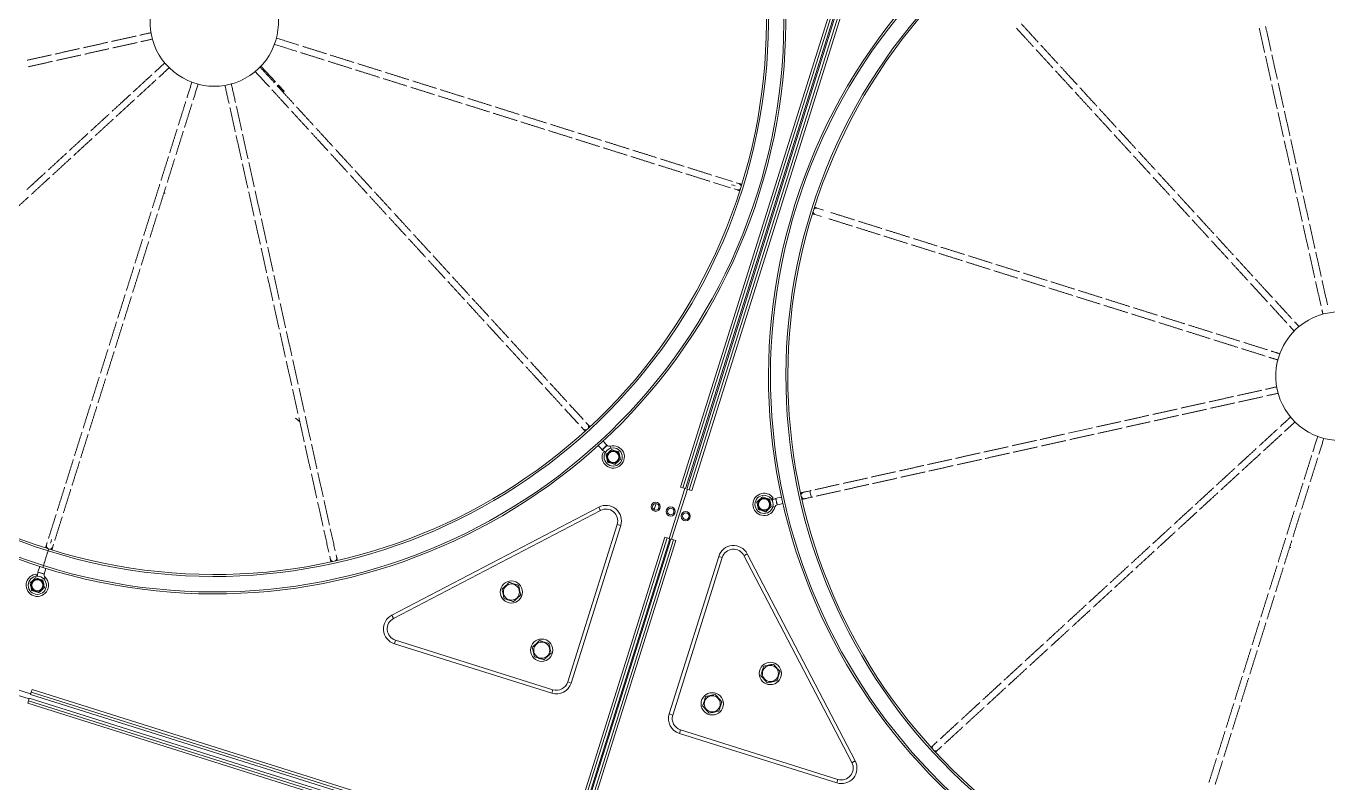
# Model space of a CAD drawing. Header units: metres. Extents: x -17822 to 152406, y -4219 to 19791.
# Drawn here: x 116850.9 to 116950.2, y 6472.7 to 6530.3 of the extents above; entities that cross this region are included whole.
import ezdxf

# ---------------------------------------------------------------- set-up
doc = ezdxf.new("R2010")
doc.units = ezdxf.units.M
doc.header["$LTSCALE"] = 100
doc.header["$MEASUREMENT"] = 0
doc.layers.get('0').update_dxf_attribs({"color": 9, "lineweight": 9})
doc.layers.add('Chiller', color=32, linetype='Continuous', lineweight=9)

# ---------------------------------------------------------------- blocks, each defined once
blk = doc.blocks.new('Chiller')
at = {"layer": 'Chiller', "linetype": 'Continuous'}
for p, q in [((301.107, 106.714), (287.462, 63.308)), ((301.298, 106.654), (287.653, 63.248)), ((301.489, 106.594), (287.844, 63.188)), ((287.939, 63.158), (301.584, 106.564)), ((288.13, 63.098), (301.775, 106.504)), ((288.321, 63.038), (301.965, 106.444)), ((255.451, 95.371), (256.57, 94.189)), ((256.497, 94.121), (256.441, 94.18)), ((257.102, 93.482), (256.706, 93.9)), ((256.779, 93.969), (257.243, 93.478)), ((257.159, 93.398), (257.243, 93.478)), ((291.926, 86.434), (291.712, 86.501)), ((291.495, 86.307), (291.352, 86.352)), ((291.495, 86.307), (291.638, 86.262)), ((291.562, 86.024), (291.776, 85.957)), ((298.362, 84.411), (297.892, 84.558)), ((297.742, 84.081), (298.212, 83.934)), ((282.108, 66.42), (282.15, 66.269)), ((287.793, 63.204), (286.593, 59.388)), ((287.99, 63.142), (286.791, 59.326)), ((287.653, 63.248), (287.462, 63.308)), ((287.653, 63.248), (287.844, 63.188)), ((288.13, 63.098), (287.939, 63.158)), ((288.13, 63.098), (288.321, 63.038)), ((281.23, 61.779), (265.449, 53.546)), ((285.6, 62.053), (285.453, 61.586)), ((265.58, 53.296), (281.361, 61.528)), ((288.103, 61.01), (288.029, 60.776)), ((288.176, 61.244), (288.103, 61.01)), ((282.636, 60.46), (278.862, 48.453)), ((279.131, 48.369), (282.906, 60.375)), ((282.636, 60.46), (282.906, 60.375)), ((239.176, 59.092), (239.113, 58.892)), ((239.28, 58.59), (239.235, 58.447)), ((239.415, 59.019), (239.46, 59.162)), ((239.46, 59.162), (239.505, 59.305)), ((239.589, 58.742), (239.653, 58.945)), ((286.263, 59.492), (279.98, 39.506)), ((286.453, 59.432), (280.171, 39.446)), ((286.644, 59.372), (280.362, 39.386)), ((280.457, 39.356), (286.74, 59.342)), ((280.648, 39.296), (286.93, 59.282)), ((280.839, 39.236), (287.121, 59.222)), ((286.263, 59.492), (286.453, 59.432)), ((286.453, 59.432), (286.644, 59.372)), ((286.93, 59.282), (286.74, 59.342)), ((287.121, 59.222), (286.93, 59.282)), ((238.957, 57.564), (239.002, 57.707)), ((239.015, 57.749), (239.002, 57.707)), ((239.015, 57.749), (239.06, 57.892)), ((239.073, 57.934), (239.06, 57.892)), ((239.073, 57.934), (239.118, 58.077)), ((239.132, 58.119), (239.118, 58.077)), ((239.132, 58.119), (239.177, 58.262)), ((239.19, 58.304), (239.177, 58.262)), ((239.19, 58.304), (239.235, 58.447)), ((290.379, 58.026), (286.605, 46.019)), ((290.649, 57.941), (286.875, 45.934)), ((290.649, 57.941), (290.379, 58.026)), ((300.538, 42.306), (292.306, 58.087)), ((300.789, 42.437), (292.557, 58.218)), ((238.598, 57.256), (238.46, 56.815)), ((238.937, 56.665), (238.46, 56.815)), ((238.942, 56.683), (238.465, 56.833)), ((238.837, 57.18), (238.882, 57.323)), ((238.899, 57.379), (238.882, 57.323)), ((238.899, 57.379), (238.944, 57.522)), ((238.937, 56.665), (239.075, 57.106)), ((238.957, 57.564), (238.944, 57.522)), ((265.642, 51.369), (265.727, 51.639)), ((277.733, 47.865), (265.727, 51.639)), ((265.642, 51.369), (277.648, 47.595)), ((234.089, 48.747), (237.905, 47.548)), ((237.783, 47.159), (233.967, 48.359)), ((237.949, 47.687), (237.889, 47.497)), ((238.009, 47.878), (237.949, 47.687)), ((275.583, 35.857), (237.949, 47.687)), ((238.009, 47.878), (275.643, 36.048)), ((277.648, 47.595), (277.733, 47.865)), ((278.862, 48.453), (279.131, 48.369)), ((237.739, 47.02), (237.679, 46.829)), ((275.313, 34.998), (237.679, 46.829)), ((237.739, 47.02), (237.799, 47.21)), ((237.739, 47.02), (275.373, 35.189)), ((237.799, 47.21), (275.433, 35.38)), ((275.523, 35.666), (237.889, 47.497)), ((286.875, 45.934), (286.605, 46.019)), ((287.379, 44.536), (287.464, 44.806)), ((287.464, 44.806), (299.47, 41.032)), ((287.379, 44.536), (299.385, 40.762)), ((281.507, 42.695), (281.411, 42.725)), ((281.441, 42.821), (281.537, 42.791)), ((281.486, 42.964), (281.582, 42.934)), ((281.531, 43.107), (281.627, 43.077)), ((281.417, 42.409), (281.321, 42.439)), ((299.385, 40.762), (299.47, 41.032))]:
    blk.add_line(p, q, dxfattribs=at)
at = {"layer": 'Chiller', "linetype": 'Continuous', "flags": 128}
for points in [[(279.885, 67.9), (279.913, 67.87), (279.955, 67.824), (279.989, 67.787), (280.014, 67.76), (280.029, 67.744)], [(280.397, 68.082), (280.382, 68.098), (280.357, 68.125), (280.323, 68.162), (280.282, 68.208), (280.253, 68.239)], [(281.869, 66.478), (281.752, 66.606), (281.638, 66.73), (281.557, 66.818)], [(281.188, 66.48), (281.27, 66.392), (281.384, 66.268), (281.501, 66.14)], [(281.857, 66.492), (281.843, 66.479), (281.803, 66.442), (281.743, 66.388), (281.672, 66.323), (281.602, 66.258), (281.542, 66.203), (281.502, 66.167), (281.488, 66.154)], [(281.869, 66.478), (281.855, 66.465), (281.815, 66.428), (281.756, 66.374), (281.685, 66.309), (281.615, 66.244), (281.555, 66.189), (281.515, 66.153), (281.501, 66.14), (281.501, 66.14)], [(281.561, 65.953), (281.579, 65.945), (281.628, 65.923), (281.702, 65.889), (281.704, 65.888)], [(297.327, 63.018), (297.242, 62.999), (297.16, 62.981), (297.083, 62.964), (297.013, 62.948), (296.953, 62.935), (296.904, 62.924), (296.868, 62.916), (296.846, 62.911)], [(297.435, 62.53), (297.431, 62.548), (297.42, 62.601), (297.402, 62.68), (297.381, 62.774), (297.36, 62.867), (297.343, 62.946), (297.331, 62.999), (297.327, 63.018), (297.327, 63.018)], [(281.361, 61.528), (281.34, 61.569), (281.319, 61.608), (281.299, 61.646), (281.281, 61.681), (281.265, 61.713), (281.25, 61.74), (281.239, 61.762), (281.23, 61.779)], [(294.661, 61.772), (294.642, 61.777), (294.59, 61.791), (294.511, 61.811), (294.509, 61.812)], [(295.172, 62.538), (295.055, 62.512), (294.891, 62.476), (294.721, 62.438)], [(294.83, 61.95), (294.826, 61.968), (294.814, 62.021), (294.796, 62.1), (294.776, 62.194), (294.755, 62.287), (294.737, 62.366), (294.725, 62.419), (294.721, 62.438), (294.721, 62.438)], [(294.848, 61.954), (294.844, 61.973), (294.832, 62.025), (294.815, 62.105), (294.794, 62.198), (294.773, 62.291), (294.756, 62.371), (294.744, 62.423), (294.74, 62.442), (294.74, 62.442)], [(294.83, 61.95), (294.999, 61.988), (295.164, 62.024), (295.281, 62.05)], [(296.955, 62.423), (296.977, 62.428), (297.013, 62.436), (297.062, 62.447), (297.122, 62.46), (297.191, 62.476), (297.269, 62.493), (297.351, 62.511), (297.435, 62.53)], [(260.71, 58.044), (260.722, 57.992), (260.735, 57.932), (260.746, 57.884), (260.754, 57.848), (260.759, 57.826)], [(261.247, 57.934), (261.242, 57.956), (261.234, 57.992), (261.223, 58.041), (261.21, 58.101), (261.198, 58.152)], [(292.306, 58.087), (292.347, 58.109), (292.386, 58.129), (292.424, 58.149), (292.459, 58.167), (292.491, 58.184), (292.518, 58.198), (292.54, 58.209), (292.557, 58.218)], [(238.328, 56.67), (238.33, 56.651), (238.335, 56.597), (238.343, 56.516)], [(265.449, 53.546), (265.458, 53.53), (265.47, 53.508), (265.484, 53.481), (265.5, 53.449), (265.518, 53.414), (265.538, 53.376), (265.559, 53.336), (265.58, 53.296)], [(307.048, 43.909), (307.045, 43.906), (306.983, 43.849), (306.925, 43.795), (306.872, 43.747), (306.827, 43.705), (306.79, 43.672), (306.763, 43.647), (306.746, 43.631)], [(307.084, 43.263), (307.101, 43.278), (307.128, 43.303), (307.165, 43.337), (307.21, 43.379), (307.263, 43.427), (307.321, 43.48), (307.383, 43.537), (307.386, 43.54)], [(300.789, 42.437), (300.772, 42.429), (300.75, 42.417), (300.723, 42.403), (300.692, 42.387), (300.657, 42.368), (300.619, 42.348), (300.579, 42.328), (300.538, 42.306)]]:
    blk.add_lwpolyline(points, dxfattribs=at)
at = {"layer": 'Chiller', "linetype": 'Continuous'}
for centre, radius in [((282.335, 65.601), 0.693), ((282.335, 65.601), 0.477), ((282.335, 65.601), 0.425), ((293.838, 61.985), 0.693), ((285.574, 61.805), 0.35), ((285.574, 61.805), 0.25), ((286.719, 61.445), 0.35), ((286.719, 61.445), 0.25), ((293.838, 61.985), 0.477), ((293.838, 61.985), 0.425), ((287.864, 61.085), 0.35), ((287.864, 61.085), 0.25), ((238.41, 55.823), 0.693), ((238.41, 55.823), 0.477), ((238.41, 55.823), 0.425), ((274.568, 55.308), 0.85), ((274.568, 55.308), 0.612), ((276.88, 50.875), 0.85), ((276.88, 50.875), 0.612), ((294.319, 49.1), 0.85), ((294.319, 49.1), 0.612), ((289.886, 46.787), 0.85), ((289.886, 46.787), 0.612)]:
    blk.add_circle(centre, radius, dxfattribs=at)
for centre, radius, start, end in [((251.905, 98.752), 43.578, 72.54925, 252.54925), ((251.905, 98.752), 43.428, 72.54925, 252.54925), ((251.905, 98.752), 42.25, 72.54925, 252.54925), ((251.905, 98.752), 42.1, 72.54925, 252.54925), ((251.905, 98.752), 43.578, 252.54925, 72.54925), ((251.905, 98.752), 43.428, 252.54925, 72.54925), ((251.905, 98.752), 42.25, 252.54925, 72.54925), ((251.905, 98.752), 42.1, 252.54925, 72.54925), ((337.763, 71.763), 43.578, 72.54925, 252.54925), ((337.763, 71.763), 43.428, 72.54925, 252.54925), ((337.763, 71.763), 42.25, 72.54925, 252.54925), ((337.763, 71.763), 42.1, 72.54925, 252.54925), ((337.763, 71.763), 43.578, 252.54925, 72.54925), ((337.763, 71.763), 43.428, 252.54925, 72.54925), ((337.763, 71.763), 42.25, 252.54925, 72.54925), ((337.763, 71.763), 42.1, 252.54925, 72.54925), ((251.905, 98.752), 4.9, 162.54925, 36.71004), ((257.175, 93.551), 0.1, 223.43925, 313.43925), ((291.851, 86.199), 0.246, 4.71365, 72.32838), ((291.848, 86.192), 0.246, 252.77012, 320.38486), ((297.819, 84.323), 0.246, 72.77805, 140.37694), ((297.817, 84.316), 0.246, 184.72157, 252.32046), ((337.763, 71.763), 4.9, 47.14917, 162.54925), ((337.763, 71.763), 4.9, 162.54925, 36.71004), ((280.21, 67.912), 0.247, 222.91122, 297.94632), ((280.214, 67.916), 0.247, 327.13852, 42.19665), ((282.335, 65.601), 0.85, 155.51356, 222.54925), ((282.041, 66.661), 0.75, 222.54925, 247.06998), ((282.335, 65.601), 0.85, 222.54925, 105.51356), ((282.041, 66.661), 0.25, 222.54925, 285.51356), ((293.838, 61.985), 0.85, 35.51356, 345.51356), ((296.901, 62.67), 0.247, 102.8916, 177.97025), ((281.777, 60.73), 1.183, 342.54925, 117.54925), ((281.777, 60.73), 0.9, 342.54925, 117.54925), ((252.42, 121.346), 72.378, 305.45342, 305.5777), ((294.903, 61.71), 0.75, 102.54925, 127.06644), ((294.903, 61.71), 0.25, 102.54925, 165.51356), ((296.903, 62.664), 0.247, 207.13307, 282.2064), ((239.349, 58.819), 0.247, 162.90533, 237.95237), ((239.354, 58.818), 0.247, 267.15795, 342.18136), ((291.508, 57.671), 1.183, 27.54925, 162.54925), ((260.999, 57.88), 0.246, 192.77752, 260.37725), ((261.006, 57.882), 0.246, 304.73142, 12.32198), ((291.508, 57.671), 0.9, 27.54925, 162.54925), ((238.41, 55.823), 0.85, 95.51356, 162.54925), ((239.181, 56.608), 0.75, 162.54925, 187.06825), ((239.181, 56.608), 0.25, 162.54925, 225.51356), ((238.41, 55.823), 0.85, 162.54925, 45.51356), ((280.597, 15.481), 58.367, 135.44588, 135.59999), ((265.997, 52.498), 1.183, 117.54925, 252.54925), ((265.997, 52.498), 0.9, 117.54925, 252.54925), ((278.003, 48.723), 1.183, 252.54925, 342.54925), ((278.003, 48.723), 0.9, 252.54925, 342.54925), ((287.734, 45.664), 1.183, 162.54925, 252.54925), ((287.734, 45.664), 0.9, 162.54925, 252.54925), ((306.913, 43.451), 0.246, 132.75617, 200.38744), ((306.918, 43.445), 0.246, 244.72651, 312.31573), ((299.74, 41.89), 1.183, 252.54925, 27.54925), ((299.74, 41.89), 0.9, 252.54925, 27.54925)]:
    blk.add_arc(centre, radius, start, end, dxfattribs=at)
for points in [[(314.752, 97.201), (313.467, 98.6)], [(332.506, 96.53), (332.091, 98.394)], [(245.942, 97.681), (244.081, 97.267)], [(247.074, 97.933), (246.231, 97.745)], [(246.319, 97.253), (247.182, 97.445)], [(258.367, 96.983), (256.648, 97.523)], [(313.093, 98.268), (314.376, 96.871)], [(331.603, 98.285), (332.014, 96.436)], [(241.63, 96.721), (239.779, 96.309)], [(243.785, 97.201), (241.923, 96.787)], [(242.025, 96.297), (243.878, 96.709)], [(244.168, 96.774), (246.019, 97.186)], [(256.498, 97.046), (258.199, 96.512)], [(258.489, 96.421), (260.3, 95.851)], [(260.474, 96.321), (258.657, 96.892)], [(314.579, 96.65), (315.866, 95.248)], [(316.239, 95.581), (314.95, 96.985)], [(239.484, 96.244), (237.631, 95.831)], [(237.726, 95.34), (239.583, 95.753)], [(239.878, 95.819), (241.727, 96.231)], [(248.131, 95.627), (247.358, 94.918)], [(260.584, 95.762), (262.405, 95.189)], [(262.564, 95.664), (260.754, 96.233)], [(264.66, 95.005), (262.846, 95.575)], [(317.724, 93.963), (316.441, 95.361)], [(332.08, 96.139), (332.494, 94.282)], [(332.984, 94.383), (332.57, 96.241)], [(247.141, 94.719), (245.733, 93.427)], [(246.062, 93.05), (247.455, 94.329)], [(247.679, 94.534), (248.469, 95.259)], [(255.03, 94.978), (256.109, 93.803)], [(256.496, 94.12), (255.398, 95.316)], [(262.684, 95.102), (264.509, 94.528)], [(264.791, 94.439), (266.599, 93.871)], [(266.756, 94.346), (264.949, 94.914)], [(316.062, 95.034), (317.355, 93.626)], [(250.199, 94.159), (249.829, 92.982)], [(250.298, 92.806), (250.676, 94.009)], [(252.724, 93.921), (253.032, 92.541)], [(253.526, 92.62), (253.212, 94.03)], [(256.309, 93.585), (257.598, 92.181)], [(257.987, 92.496), (256.702, 93.896)], [(266.89, 93.78), (268.703, 93.21)], [(268.859, 93.685), (267.044, 94.255)], [(270.959, 93.025), (269.142, 93.596)], [(317.554, 93.408), (318.838, 92.01)], [(319.212, 92.342), (317.93, 93.739)], [(332.558, 93.992), (332.97, 92.141)], [(333.462, 92.235), (333.047, 94.099)], [(245.511, 93.222), (244.11, 91.937)], [(244.437, 91.558), (245.837, 92.843)], [(249.739, 92.697), (249.168, 90.881)], [(249.638, 90.706), (250.209, 92.523)], [(268.984, 93.121), (270.803, 92.55)], [(271.093, 92.459), (272.896, 91.892)], [(273.056, 92.365), (271.239, 92.937)], [(243.892, 91.737), (242.486, 90.446)], [(242.819, 90.073), (244.213, 91.352)], [(253.098, 92.242), (253.511, 90.388)], [(254.003, 90.476), (253.591, 92.33)], [(257.805, 91.955), (259.091, 90.554)], [(259.473, 90.878), (258.187, 92.278)], [(273.184, 91.801), (274.996, 91.231)], [(275.151, 91.707), (273.342, 92.276)], [(277.251, 91.047), (275.438, 91.617)], [(319.044, 91.785), (320.328, 90.387)], [(320.7, 90.721), (319.413, 92.123)], [(333.037, 91.842), (333.449, 89.992)], [(333.94, 90.085), (333.525, 91.951)], [(249.077, 90.589), (248.507, 88.778)], [(248.98, 88.615), (249.548, 90.423)], [(260.959, 89.258), (259.671, 90.662)], [(275.284, 91.141), (277.106, 90.568)], [(277.389, 90.479), (279.192, 89.912)], [(279.346, 90.388), (277.539, 90.956)], [(322.186, 89.102), (320.904, 90.499)], [(242.269, 90.247), (240.868, 88.961)], [(241.2, 88.586), (242.598, 89.87)], [(253.577, 90.092), (253.99, 88.236)], [(254.481, 88.33), (254.067, 90.19)], [(259.294, 90.333), (260.579, 88.933)], [(279.481, 89.822), (281.296, 89.251)], [(281.449, 89.727), (279.633, 90.298)], [(283.551, 89.066), (281.732, 89.638)], [(320.527, 90.17), (321.816, 88.766)], [(333.514, 89.699), (333.927, 87.845)], [(334.418, 87.938), (334.004, 89.797)], [(240.646, 88.757), (239.251, 87.476)], [(239.576, 87.096), (240.976, 88.381)], [(248.418, 88.493), (247.848, 86.681)], [(260.78, 88.714), (262.067, 87.312)], [(262.446, 87.638), (261.161, 89.039)], [(281.576, 89.163), (283.399, 88.59)], [(283.685, 88.5), (285.491, 87.932)], [(285.645, 88.408), (283.838, 88.976)], [(322.018, 88.546), (323.305, 87.143)], [(323.677, 87.477), (322.39, 88.88)], [(248.32, 86.516), (248.89, 88.327)], [(254.054, 87.948), (254.469, 86.083)], [(254.958, 86.187), (254.547, 88.035)], [(263.93, 86.022), (262.646, 87.42)], [(285.778, 87.842), (287.591, 87.272)], [(287.742, 87.749), (285.931, 88.318)], [(289.843, 87.088), (288.029, 87.659)], [(333.992, 87.553), (334.406, 85.692)], [(334.897, 85.789), (334.483, 87.649)], [(239.022, 87.267), (237.621, 85.98)], [(237.957, 85.61), (239.357, 86.895)], [(247.758, 86.394), (247.187, 84.577)], [(262.274, 87.087), (263.558, 85.687)], [(287.878, 87.182), (289.698, 86.61)], [(289.985, 86.52), (291.276, 86.114)], [(291.426, 86.591), (290.13, 86.998)], [(292.141, 86.366), (291.926, 86.434)], [(323.508, 86.922), (324.792, 85.524)], [(325.16, 85.862), (323.875, 87.262)], [(236.334, 84.12), (237.736, 85.407)], [(247.661, 84.417), (248.229, 86.225)], [(248.156, 85.695), (248.095, 85.693)], [(254.532, 85.799), (254.946, 83.94)], [(255.437, 84.035), (255.023, 85.895)], [(263.761, 85.466), (265.041, 84.072)], [(265.422, 84.397), (264.132, 85.801)], [(291.776, 85.957), (291.992, 85.889)], [(326.651, 84.238), (325.368, 85.635)], [(334.469, 85.407), (334.882, 83.551)], [(335.375, 83.641), (334.96, 85.502)], [(297.892, 84.558), (297.676, 84.626)], [(324.991, 85.307), (326.277, 83.905)], [(247.096, 84.289), (246.528, 82.481)], [(247, 82.314), (247.571, 84.131)], [(255.009, 83.655), (255.425, 81.788)], [(255.914, 81.892), (255.502, 83.744)], [(265.248, 83.846), (266.535, 82.445)], [(266.907, 82.778), (265.621, 84.179)], [(297.526, 84.149), (297.742, 84.081)], [(298.766, 83.759), (300.59, 83.186)], [(300.742, 83.662), (298.929, 84.232)], [(302.832, 83.005), (301.029, 83.572)], [(326.475, 83.69), (327.76, 82.29)], [(328.145, 82.61), (326.858, 84.013)], [(268.398, 81.154), (267.113, 82.554)], [(300.876, 83.096), (302.683, 82.528)], [(302.97, 82.438), (304.785, 81.867)], [(304.939, 82.343), (303.118, 82.915)], [(334.948, 83.257), (335.361, 81.399)], [(335.853, 81.491), (335.439, 83.354)], [(246.438, 82.194), (245.867, 80.379)], [(246.342, 80.223), (246.91, 82.03)], [(255.488, 81.503), (255.902, 79.645)], [(256.394, 79.737), (255.981, 81.593)], [(266.732, 82.229), (268.02, 80.826)], [(305.072, 81.777), (306.888, 81.206)], [(307.041, 81.682), (305.225, 82.253)], [(309.127, 81.026), (307.321, 81.594)], [(327.967, 82.065), (329.254, 80.663)], [(329.629, 80.993), (328.344, 82.394)], [(268.221, 80.608), (269.508, 79.205)], [(269.88, 79.539), (268.592, 80.942)], [(307.17, 81.118), (308.983, 80.548)], [(309.262, 80.46), (311.071, 79.891)], [(311.237, 80.363), (309.419, 80.935)], [(329.451, 80.448), (330.736, 79.048)], [(331.12, 79.369), (329.833, 80.771)], [(335.426, 81.11), (335.839, 79.254)], [(336.33, 79.35), (335.917, 81.204)], [(245.777, 80.091), (245.209, 78.284)], [(245.682, 78.124), (246.252, 79.937)], [(256.87, 77.596), (256.457, 79.454)], [(311.358, 79.801), (313.181, 79.228)], [(313.332, 79.705), (311.522, 80.273)], [(315.429, 79.045), (313.621, 79.614)], [(255.966, 79.356), (256.381, 77.492)], [(269.716, 78.979), (270.995, 77.585)], [(271.373, 77.913), (270.083, 79.318)], [(313.468, 79.138), (315.274, 78.57)], [(315.562, 78.479), (317.375, 77.909)], [(317.531, 78.385), (315.714, 78.956)], [(330.944, 78.822), (332.221, 77.43)], [(332.607, 77.749), (331.323, 79.147)], [(335.902, 78.97), (336.316, 77.111)], [(336.81, 77.192), (336.397, 79.05)], [(245.116, 77.991), (244.546, 76.176)], [(245.022, 76.025), (245.592, 77.836)], [(272.859, 76.295), (271.57, 77.698)], [(317.662, 77.819), (319.478, 77.248)], [(319.632, 77.724), (317.819, 78.294)], [(321.724, 77.067), (319.912, 77.636)], [(334.095, 76.128), (332.814, 77.524)], [(256.446, 77.202), (256.858, 75.349)], [(257.349, 75.446), (256.935, 77.305)], [(271.198, 77.364), (272.485, 75.962)], [(319.76, 77.16), (321.574, 76.59)], [(321.855, 76.501), (323.666, 75.932)], [(323.831, 76.404), (322.015, 76.975)], [(332.426, 77.207), (333.711, 75.807)], [(336.38, 76.822), (336.455, 76.485)], [(244.457, 75.893), (243.888, 74.084)], [(244.361, 73.921), (244.933, 75.739)], [(272.685, 75.745), (273.969, 74.345)], [(274.343, 74.678), (273.06, 76.075)], [(323.956, 75.841), (325.768, 75.271)], [(325.924, 75.746), (324.116, 76.315)], [(328.026, 75.086), (326.214, 75.655)], [(333.911, 75.589), (334.269, 75.199)], [(334.638, 75.537), (334.302, 75.903)], [(256.923, 75.057), (257.338, 73.196)], [(257.826, 73.304), (257.414, 75.153)], [(326.056, 75.181), (327.87, 74.61)], [(328.152, 74.522), (329.964, 73.952)], [(330.131, 74.424), (328.313, 74.995)], [(243.797, 73.795), (243.227, 71.98)], [(243.703, 71.827), (244.272, 73.637)], [(274.176, 74.119), (275.46, 72.721)], [(275.828, 73.06), (274.544, 74.458)], [(330.246, 73.863), (332.058, 73.294)], [(332.232, 73.763), (330.418, 74.333)], [(333.169, 73.469), (332.517, 73.674)], [(257.401, 72.913), (257.814, 71.054)], [(258.304, 71.155), (257.891, 73.012)], [(275.664, 72.499), (276.948, 71.1)], [(277.321, 71.433), (276.035, 72.834)], [(332.345, 73.204), (333.019, 72.992)], [(243.136, 71.692), (242.568, 69.883)], [(243.044, 69.731), (243.614, 71.543)], [(257.879, 70.764), (258.292, 68.907)], [(258.783, 69.002), (258.371, 70.856)], [(277.146, 70.884), (278.431, 69.484)], [(278.806, 69.815), (277.521, 71.216)], [(331.8, 70.691), (329.939, 70.277)], [(332.932, 70.943), (332.088, 70.756)], [(242.479, 69.6), (241.909, 67.787)], [(280.05, 68.46), (279.008, 69.595)], [(327.488, 69.732), (325.637, 69.32)], [(329.643, 70.211), (327.781, 69.797)], [(327.883, 69.307), (329.735, 69.72)], [(330.025, 69.784), (331.877, 70.196)], [(332.177, 70.263), (333.04, 70.455)], [(242.382, 67.625), (242.954, 69.444)], [(258.429, 68.293), (258.093, 68.563)], [(258.359, 68.609), (258.771, 66.757)], [(259.261, 66.855), (258.847, 68.716)], [(278.638, 69.259), (279.682, 68.121)], [(323.19, 68.775), (321.333, 68.362)], [(325.342, 69.254), (323.489, 68.841)], [(323.584, 68.35), (325.441, 68.764)], [(325.736, 68.829), (327.585, 69.241)], [(333.988, 68.638), (333.216, 67.929)], [(280.029, 67.744), (280.189, 67.569)], [(280.558, 67.907), (280.397, 68.082)], [(318.897, 67.819), (317.049, 67.408)], [(321.05, 68.299), (319.193, 67.885)], [(319.29, 67.395), (321.148, 67.808)], [(321.441, 67.873), (323.296, 68.286)], [(332.998, 67.729), (331.591, 66.437)], [(333.536, 67.544), (334.327, 68.269)], [(241.818, 67.499), (241.249, 65.688)], [(241.724, 65.532), (242.293, 67.343)], [(259.739, 64.708), (259.325, 66.569)], [(314.604, 66.864), (312.75, 66.451)], [(316.747, 67.341), (314.896, 66.929)], [(315.004, 66.44), (316.852, 66.852)], [(317.148, 66.918), (319.005, 67.331)], [(331.92, 66.06), (333.313, 67.339)], [(336.057, 67.169), (335.687, 65.992)], [(336.155, 65.816), (336.534, 67.019)], [(258.835, 66.469), (259.249, 64.61)], [(310.311, 65.908), (308.45, 65.494)], [(312.456, 66.385), (310.6, 65.972)], [(310.7, 65.482), (312.559, 65.896)], [(312.845, 65.96), (314.697, 66.372)], [(331.369, 66.233), (329.968, 64.947)], [(330.295, 64.568), (331.694, 65.853)], [(335.597, 65.708), (335.026, 63.891)], [(335.495, 63.716), (336.067, 65.534)], [(241.158, 65.399), (240.589, 63.589)], [(241.063, 63.428), (241.633, 65.243)], [(306.016, 64.952), (304.163, 64.54)], [(308.16, 65.429), (306.308, 65.017)], [(306.402, 64.526), (308.259, 64.939)], [(308.559, 65.006), (310.41, 65.418)], [(329.75, 64.747), (328.344, 63.456)], [(259.313, 64.323), (259.727, 62.46)], [(260.216, 62.568), (259.803, 64.422)], [(301.714, 63.994), (299.865, 63.583)], [(303.866, 64.474), (302.012, 64.061)], [(302.12, 63.573), (303.974, 63.985)], [(304.262, 64.049), (306.119, 64.463)], [(328.677, 63.084), (330.071, 64.363)], [(334.934, 63.599), (334.365, 61.789)], [(240.497, 63.295), (239.928, 61.487)], [(240.405, 61.336), (240.974, 63.148)], [(296.846, 62.911), (296.615, 62.859)], [(297.418, 63.038), (297.327, 63.018)], [(299.576, 63.519), (297.707, 63.103)], [(297.82, 62.615), (299.679, 63.029)], [(299.965, 63.093), (301.821, 63.506)], [(328.127, 63.257), (326.726, 61.971)], [(327.057, 61.597), (328.456, 62.881)], [(334.838, 61.625), (335.406, 63.433)], [(259.793, 62.164), (260.205, 60.314)], [(260.695, 60.414), (260.281, 62.273)], [(296.723, 62.371), (296.955, 62.423)], [(297.435, 62.53), (297.524, 62.55)], [(326.504, 61.768), (325.108, 60.486)], [(239.839, 61.204), (239.267, 59.384)], [(239.743, 59.231), (240.314, 61.046)], [(325.434, 60.107), (326.834, 61.392)], [(334.276, 61.504), (333.706, 59.692)], [(334.178, 59.526), (334.748, 61.338)], [(260.269, 60.025), (260.645, 58.337)], [(261.133, 58.445), (260.759, 60.125)], [(324.88, 60.277), (323.478, 58.99)], [(323.815, 58.621), (325.215, 59.906)], [(239.113, 58.892), (239.041, 58.666)], [(239.518, 58.516), (239.589, 58.742)], [(323.262, 58.791), (321.863, 57.508)], [(333.616, 59.404), (333.044, 57.587)], [(333.518, 57.428), (334.087, 59.235)], [(334.013, 58.705), (333.953, 58.703)], [(260.759, 57.826), (260.808, 57.605)], [(261.296, 57.713), (261.247, 57.934)], [(322.192, 57.13), (323.593, 58.417)], [(321.641, 57.303), (320.243, 56.02)], [(320.572, 55.643), (321.971, 56.928)], [(332.954, 57.3), (332.386, 55.491)], [(332.857, 55.325), (333.428, 57.141)], [(320.02, 55.816), (318.618, 54.529)], [(318.955, 54.16), (320.35, 55.44)], [(332.295, 55.204), (331.725, 53.389)], [(332.2, 53.234), (332.768, 55.04)], [(318.4, 54.328), (317.001, 53.045)], [(317.334, 52.672), (318.733, 53.955)], [(316.78, 52.842), (315.381, 51.557)], [(331.634, 53.101), (331.066, 51.295)], [(331.54, 51.134), (332.11, 52.947)], [(315.708, 51.179), (317.108, 52.464)], [(315.155, 51.35), (313.759, 50.069)], [(314.095, 49.699), (315.491, 50.979)], [(330.974, 51.001), (330.404, 49.186)], [(330.88, 49.035), (331.45, 50.847)], [(313.534, 49.862), (312.136, 48.579)], [(312.468, 48.205), (313.869, 49.491)], [(330.315, 48.903), (329.746, 47.094)], [(330.219, 46.931), (330.79, 48.749)], [(311.916, 48.377), (310.516, 47.092)], [(310.845, 46.715), (312.246, 48.002)], [(310.296, 46.89), (308.894, 45.603)], [(329.655, 46.805), (329.085, 44.991)], [(309.231, 45.234), (310.628, 46.516)], [(329.561, 44.837), (330.13, 46.647)], [(308.669, 45.396), (307.27, 44.112)], [(307.607, 43.743), (309.008, 45.029)], [(328.994, 44.703), (328.425, 42.893)], [(328.902, 42.741), (329.471, 44.553)], [(306.746, 43.631), (306.579, 43.478)], [(306.917, 43.11), (307.084, 43.263)], [(328.336, 42.61), (327.766, 40.797)], [(328.24, 40.636), (328.812, 42.454)]]:
    blk.add_open_spline(points, degree=1, dxfattribs=at)
for points, knots in [([(281.784, 65.774), (281.799, 65.788), (281.841, 65.827), (281.921, 65.9), (282.023, 65.994), (282.123, 66.086), (282.185, 66.142), (282.21, 66.165)], [0, 0, 0, 0, 0.111314, 0.32527, 0.540888, 0.820939, 1, 1, 1, 1]), ([(281.91, 65.211), (281.905, 65.23), (281.893, 65.286), (281.869, 65.392), (281.839, 65.527), (281.81, 65.66), (281.791, 65.742), (281.784, 65.774)], [0, 0, 0, 0, 0.111314, 0.32527, 0.540883, 0.820939, 1, 1, 1, 1]), ([(282.21, 66.165), (282.22, 66.161), (282.26, 66.149), (282.355, 66.119), (282.506, 66.072), (282.646, 66.027), (282.736, 65.999), (282.757, 65.992), (282.76, 65.991)], [0, 0, 0, 0, 0.0615681, 0.2437281, 0.5002132, 0.8697422, 0.9815728, 1, 1, 1, 1]), ([(282.76, 65.991), (282.765, 65.972), (282.777, 65.916), (282.801, 65.81), (282.831, 65.675), (282.86, 65.542), (282.879, 65.46), (282.886, 65.428)], [0, 0, 0, 0, 0.111318, 0.32527, 0.540888, 0.820939, 1, 1, 1, 1]), ([(282.46, 65.037), (282.45, 65.041), (282.41, 65.053), (282.315, 65.083), (282.164, 65.131), (282.024, 65.175), (281.933, 65.203), (281.913, 65.21), (281.91, 65.211)], [0, 0, 0, 0, 0.0615681, 0.2437281, 0.5002132, 0.8697422, 0.9815728, 1, 1, 1, 1]), ([(282.886, 65.428), (282.871, 65.414), (282.829, 65.375), (282.749, 65.302), (282.647, 65.208), (282.547, 65.117), (282.485, 65.06), (282.46, 65.037)], [0, 0, 0, 0, 0.111318, 0.325274, 0.540888, 0.820939, 1, 1, 1, 1]), ([(293.287, 62.158), (293.295, 62.165), (293.326, 62.194), (293.399, 62.261), (293.516, 62.368), (293.624, 62.468), (293.694, 62.532), (293.71, 62.547), (293.712, 62.549)], [0, 0, 0, 0, 0.061533, 0.243717, 0.500216, 0.869735, 0.981561, 1, 1, 1, 1]), ([(293.412, 61.595), (293.408, 61.614), (293.396, 61.671), (293.372, 61.776), (293.342, 61.912), (293.312, 62.044), (293.294, 62.126), (293.287, 62.158)], [0, 0, 0, 0, 0.111314, 0.32527, 0.540883, 0.820939, 1, 1, 1, 1]), ([(293.963, 61.422), (293.944, 61.427), (293.889, 61.445), (293.786, 61.477), (293.653, 61.519), (293.524, 61.56), (293.444, 61.585), (293.412, 61.595)], [0, 0, 0, 0, 0.111362, 0.325305, 0.54091, 0.820973, 1, 1, 1, 1]), ([(293.712, 62.549), (293.731, 62.543), (293.786, 62.525), (293.89, 62.493), (294.022, 62.451), (294.151, 62.411), (294.232, 62.385), (294.263, 62.376)], [0, 0, 0, 0, 0.1112877, 0.3252305, 0.5408352, 0.8208977, 1, 1, 1, 1]), ([(294.389, 61.812), (294.381, 61.805), (294.35, 61.776), (294.276, 61.709), (294.16, 61.602), (294.051, 61.502), (293.982, 61.438), (293.965, 61.424), (293.963, 61.422)], [0, 0, 0, 0, 0.061569, 0.2437139, 0.5002141, 0.8697384, 0.9815609, 1, 1, 1, 1]), ([(294.263, 62.376), (294.267, 62.356), (294.28, 62.3), (294.303, 62.194), (294.334, 62.059), (294.363, 61.926), (294.381, 61.844), (294.389, 61.812)], [0, 0, 0, 0, 0.1113186, 0.3252305, 0.5408487, 0.8209009, 1, 1, 1, 1]), ([(237.859, 55.997), (237.874, 56.01), (237.916, 56.049), (237.996, 56.122), (238.098, 56.216), (238.198, 56.308), (238.26, 56.365), (238.285, 56.387)], [0, 0, 0, 0, 0.111316, 0.325271, 0.540885, 0.820939, 1, 1, 1, 1]), ([(237.985, 55.433), (237.982, 55.443), (237.973, 55.485), (237.952, 55.582), (237.917, 55.736), (237.885, 55.88), (237.865, 55.972), (237.86, 55.994), (237.859, 55.997)], [0, 0, 0, 0, 0.061534, 0.243715, 0.500215, 0.869736, 0.981559, 1, 1, 1, 1]), ([(238.285, 56.387), (238.303, 56.381), (238.359, 56.364), (238.462, 56.331), (238.594, 56.29), (238.724, 56.249), (238.804, 56.224), (238.835, 56.214)], [0, 0, 0, 0, 0.1112877, 0.3252305, 0.5408352, 0.8208977, 1, 1, 1, 1]), ([(238.961, 55.65), (238.946, 55.637), (238.904, 55.598), (238.824, 55.525), (238.722, 55.431), (238.622, 55.339), (238.56, 55.282), (238.535, 55.26)], [0, 0, 0, 0, 0.1113546, 0.3252697, 0.5408846, 0.820939, 1, 1, 1, 1]), ([(238.835, 56.214), (238.838, 56.204), (238.847, 56.162), (238.868, 56.065), (238.903, 55.911), (238.935, 55.767), (238.955, 55.675), (238.96, 55.653), (238.961, 55.65)], [0, 0, 0, 0, 0.061534, 0.243715, 0.500216, 0.869737, 0.98156, 1, 1, 1, 1]), ([(274.405, 56.041), (274.357, 55.997), (274.26, 55.908), (274.072, 55.735), (273.937, 55.612), (273.852, 55.533)], [0, 0, 0, 0, 0.264857, 0.535476, 1, 1, 1, 1]), ([(275.121, 55.816), (275.09, 55.826), (274.942, 55.872), (274.695, 55.95), (274.491, 56.014), (274.405, 56.041)], [0, 0, 0, 0, 0.132149, 0.636348, 1, 1, 1, 1]), ([(275.284, 55.083), (275.27, 55.147), (275.241, 55.275), (275.186, 55.525), (275.146, 55.703), (275.121, 55.816)], [0, 0, 0, 0, 0.264857, 0.535476, 1, 1, 1, 1]), ([(238.535, 55.26), (238.517, 55.266), (238.461, 55.283), (238.358, 55.316), (238.226, 55.357), (238.096, 55.398), (238.016, 55.423), (237.985, 55.433)], [0, 0, 0, 0, 0.111362, 0.325305, 0.54091, 0.820973, 1, 1, 1, 1]), ([(273.852, 55.533), (273.866, 55.47), (273.895, 55.341), (273.95, 55.092), (273.99, 54.914), (274.015, 54.801)], [0, 0, 0, 0, 0.264857, 0.535445, 1, 1, 1, 1]), ([(274.015, 54.801), (274.101, 54.774), (274.305, 54.71), (274.552, 54.632), (274.7, 54.585), (274.731, 54.576)], [0, 0, 0, 0, 0.363652, 0.867851, 1, 1, 1, 1]), ([(274.731, 54.576), (274.779, 54.62), (274.876, 54.709), (275.064, 54.881), (275.199, 55.005), (275.284, 55.083)], [0, 0, 0, 0, 0.264857, 0.535476, 1, 1, 1, 1]), ([(276.717, 51.608), (276.669, 51.564), (276.572, 51.475), (276.384, 51.302), (276.25, 51.178), (276.164, 51.1)], [0, 0, 0, 0, 0.264857, 0.535476, 1, 1, 1, 1]), ([(276.164, 51.1), (276.179, 51.037), (276.207, 50.908), (276.263, 50.659), (276.302, 50.48), (276.328, 50.368)], [0, 0, 0, 0, 0.2648574, 0.5354749, 1, 1, 1, 1]), ([(277.433, 51.383), (277.348, 51.41), (277.143, 51.474), (276.896, 51.552), (276.748, 51.598), (276.717, 51.608)], [0, 0, 0, 0, 0.3636912, 0.8678589, 1, 1, 1, 1]), ([(277.044, 50.143), (277.092, 50.187), (277.188, 50.276), (277.377, 50.448), (277.511, 50.572), (277.596, 50.65)], [0, 0, 0, 0, 0.2648575, 0.5354438, 1, 1, 1, 1]), ([(277.596, 50.65), (277.582, 50.714), (277.554, 50.842), (277.498, 51.092), (277.459, 51.27), (277.433, 51.383)], [0, 0, 0, 0, 0.264857, 0.535476, 1, 1, 1, 1]), ([(276.328, 50.368), (276.358, 50.358), (276.507, 50.311), (276.753, 50.234), (276.958, 50.17), (277.044, 50.143)], [0, 0, 0, 0, 0.1321411, 0.6363088, 1, 1, 1, 1]), ([(293.811, 49.653), (293.784, 49.567), (293.72, 49.362), (293.642, 49.116), (293.596, 48.967), (293.586, 48.937)], [0, 0, 0, 0, 0.36368, 0.867857, 1, 1, 1, 1]), ([(294.544, 49.816), (294.48, 49.801), (294.352, 49.773), (294.102, 49.717), (293.924, 49.678), (293.811, 49.653)], [0, 0, 0, 0, 0.264847, 0.53549, 1, 1, 1, 1]), ([(295.051, 49.263), (295.007, 49.311), (294.918, 49.408), (294.745, 49.596), (294.622, 49.73), (294.544, 49.816)], [0, 0, 0, 0, 0.264861, 0.535465, 1, 1, 1, 1]), ([(293.586, 48.937), (293.63, 48.889), (293.719, 48.792), (293.892, 48.603), (294.015, 48.469), (294.094, 48.384)], [0, 0, 0, 0, 0.264847, 0.53549, 1, 1, 1, 1]), ([(294.826, 48.547), (294.836, 48.577), (294.882, 48.726), (294.96, 48.973), (295.024, 49.177), (295.051, 49.263)], [0, 0, 0, 0, 0.132143, 0.63632, 1, 1, 1, 1]), ([(294.094, 48.384), (294.157, 48.398), (294.286, 48.426), (294.535, 48.482), (294.713, 48.522), (294.826, 48.547)], [0, 0, 0, 0, 0.264861, 0.535465, 1, 1, 1, 1]), ([(289.378, 47.34), (289.368, 47.309), (289.322, 47.161), (289.244, 46.914), (289.18, 46.71), (289.153, 46.624)], [0, 0, 0, 0, 0.132143, 0.63632, 1, 1, 1, 1]), ([(290.111, 47.503), (290.047, 47.489), (289.919, 47.46), (289.669, 47.405), (289.491, 47.365), (289.378, 47.34)], [0, 0, 0, 0, 0.264862, 0.535465, 1, 1, 1, 1]), ([(290.618, 46.95), (290.574, 46.998), (290.485, 47.095), (290.312, 47.283), (290.189, 47.418), (290.111, 47.503)], [0, 0, 0, 0, 0.264847, 0.535489, 1, 1, 1, 1]), ([(290.393, 46.234), (290.42, 46.32), (290.484, 46.524), (290.562, 46.771), (290.608, 46.919), (290.618, 46.95)], [0, 0, 0, 0, 0.36368, 0.867857, 1, 1, 1, 1]), ([(289.153, 46.624), (289.197, 46.576), (289.286, 46.479), (289.459, 46.291), (289.582, 46.156), (289.66, 46.071)], [0, 0, 0, 0, 0.264862, 0.535464, 1, 1, 1, 1]), ([(289.66, 46.071), (289.724, 46.085), (289.852, 46.114), (290.102, 46.169), (290.28, 46.209), (290.393, 46.234)], [0, 0, 0, 0, 0.2648478, 0.5354892, 1, 1, 1, 1])]:
    blk.add_open_spline(points, degree=3, knots=knots, dxfattribs=at)

msp = doc.modelspace()

# ---------------------------------------------------------------- block references
at = {"color": 2}
msp.add_blockref('Chiller', (116613.334, 6431.896), dxfattribs=at)

doc.saveas('drawing.dxf')
